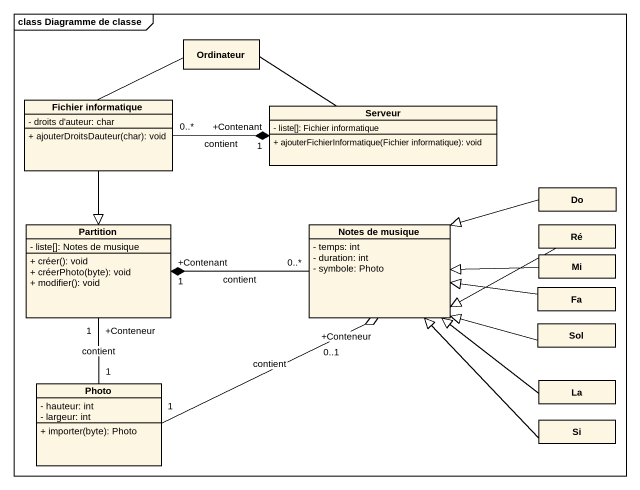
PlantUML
@startuml
mainframe class Diagramme de classe
hide circle
hide empty members
skinparam classAttributeIconSize 0
class Ordinateur
class "Fichier informatique" as Fichier_informatique {
  - droits d'auteur: char
  + ajouterDroitsDauteur(char): void
}
class Serveur {
  - liste[]: Fichier informatique
  + ajouterFichierInformatique(Fichier informatique): void
}
class Do
class "Partition" as Partition_ {
  - liste[]: Notes de musique
  + créer(): void
  + créerPhoto(byte): void
  + modifier(): void
}
class "Notes de musique" as Notes_de_musique {
  - temps: int
  - duration: int
  - symbole: Photo
}
class Ré
class Fa
class Mi
class Sol
class Photo {
  - hauteur: int
  - largeur: int
  + importer(byte): Photo
}
class La
class Si
Ordinateur -- Fichier_informatique
Ordinateur -right- Serveur
Fichier_informatique "0..*" -right-* "+Contenant\n1" Serveur : contient
Fichier_informatique --|> Partition_
Do -left-|> Notes_de_musique
Notes_de_musique "0..*" -left-* "+Contenant\n1" Partition_ : contient
Ré -left-|> Notes_de_musique
Fa -left-|> Notes_de_musique
Mi -left-|> Notes_de_musique
Sol -left-|> Notes_de_musique
Photo "1" -up- "+Conteneur\n1" Partition_ : contient
Photo "1" -right-o "+Conteneur\n0..1" Notes_de_musique : contient
La -up-|> Notes_de_musique
Si -up-|> Notes_de_musique
@enduml
